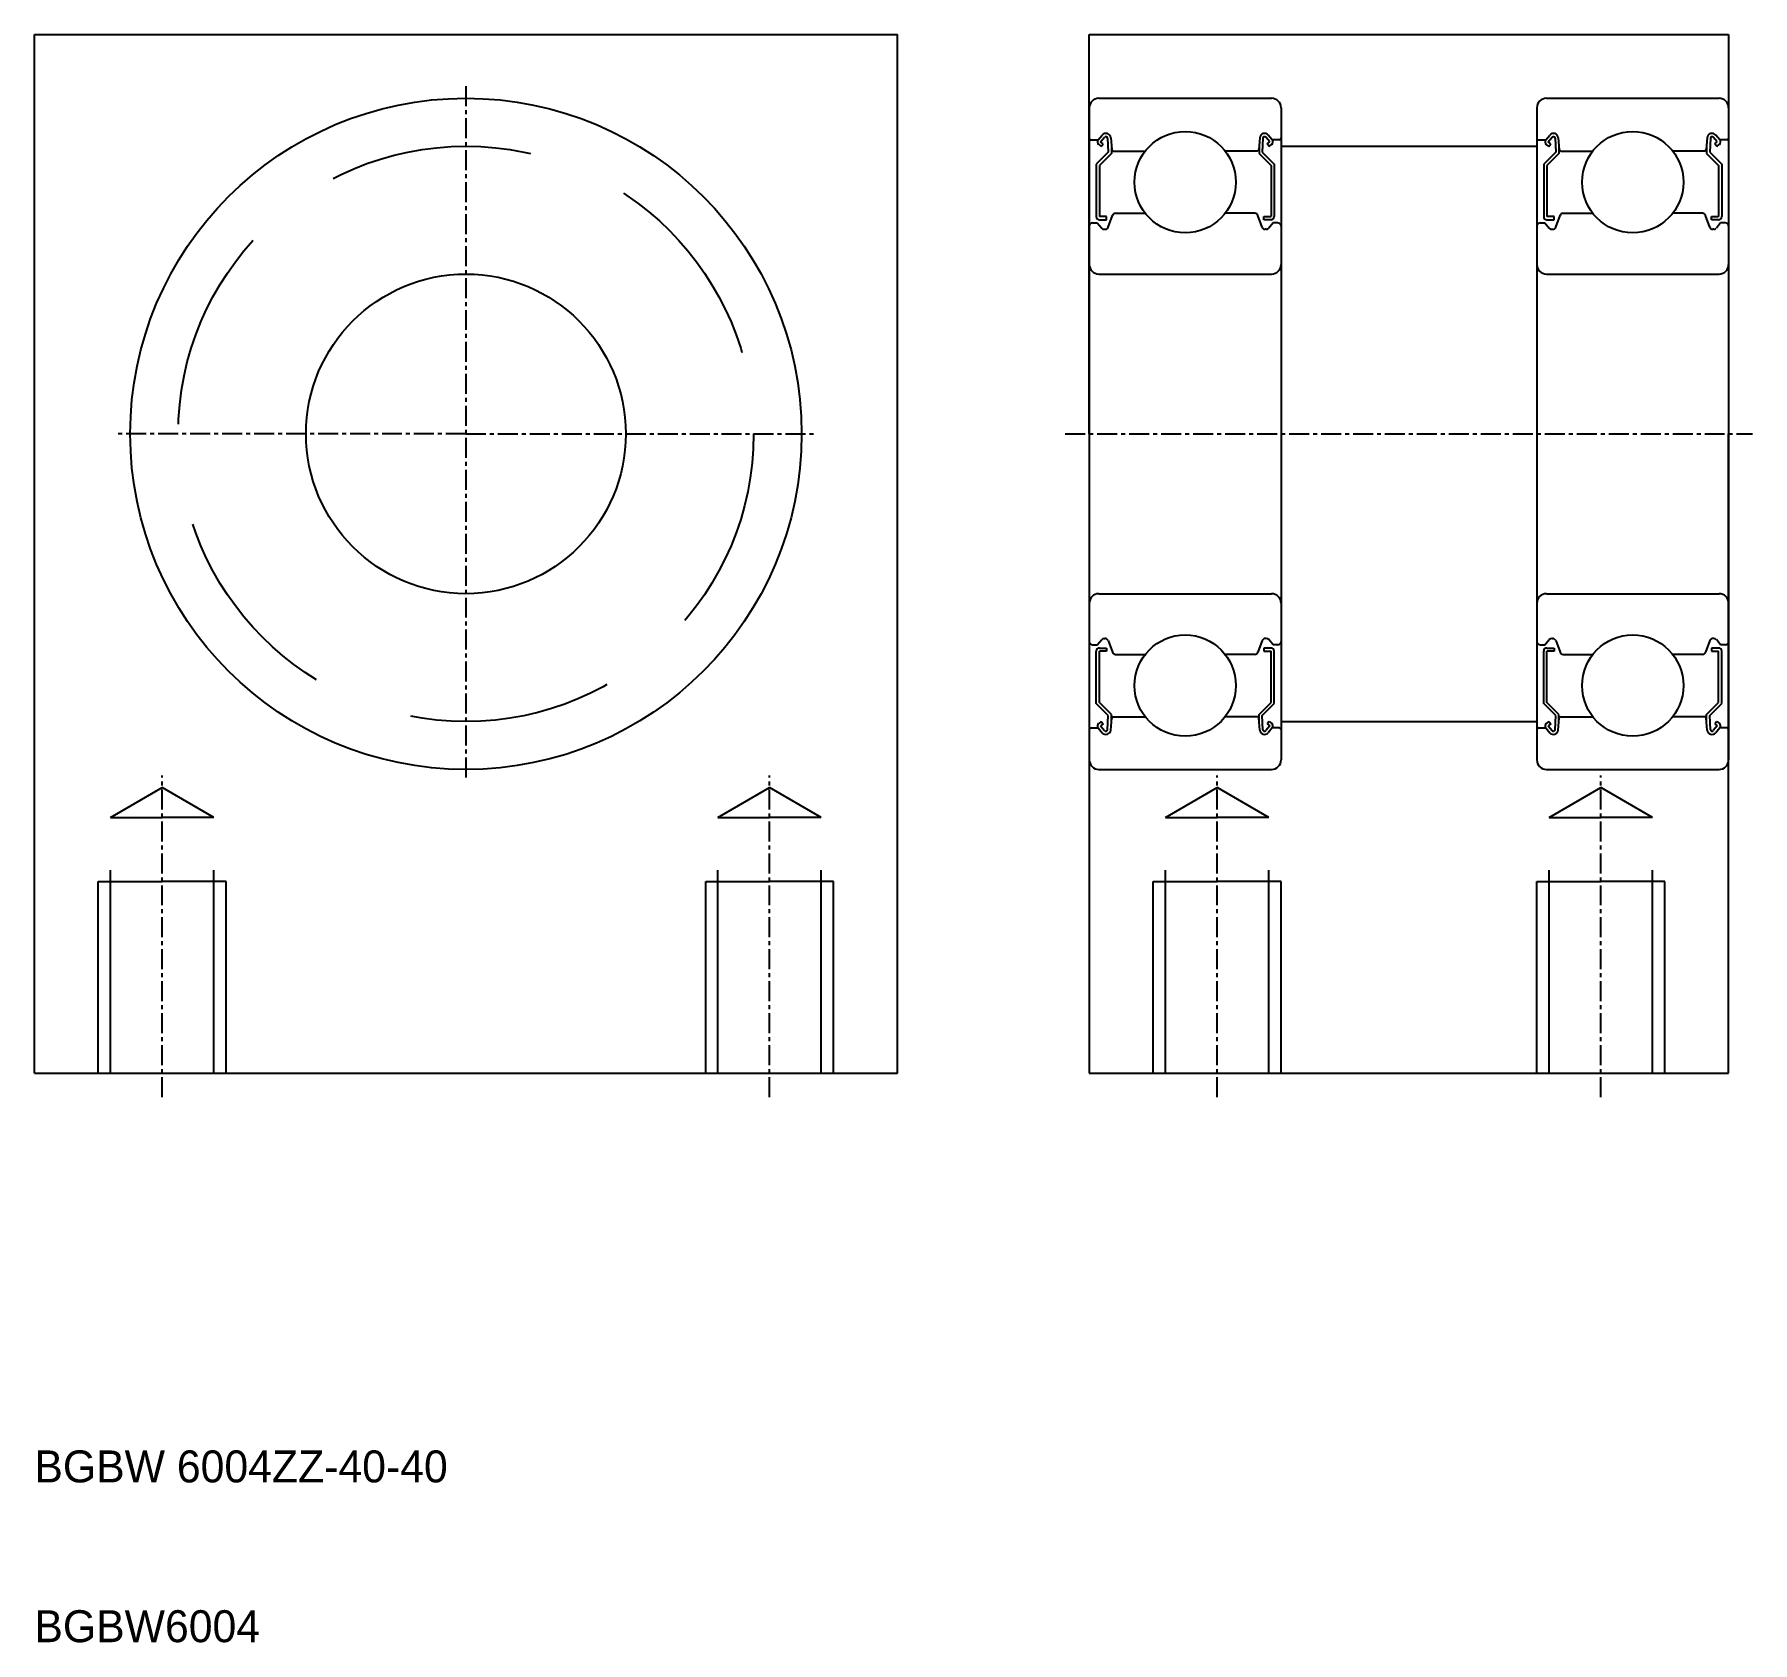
# Model space of a CAD drawing. Extents: x 83 to 191, y 61 to 161.
import ezdxf

# ---------------------------------------------------------------- set-up
doc = ezdxf.new("R2010")
doc.units = 0
doc.linetypes.add('CENTER', pattern=[2, 1.25, -0.25, 0.25, -0.25])
doc.linetypes.add('DASHED', pattern=[19.05, 12.7, -6.35])
doc.layers.get('0').update_dxf_attribs({"linetype": 'CONTINUOUS'})
doc.layers.add('CENTER', color=1, linetype='CENTER')

msp = doc.modelspace()

# ---------------------------------------------------------------- linework, layer by layer
for p, q in [((83.03, 96.39), (83.03, 161.39)), ((83.03, 161.39), (137.03, 161.39)), ((137.03, 96.39), (137.03, 161.39)), ((149.03, 161.39), (189.03, 161.39)), ((149.03, 136.39), (149.03, 161.39)), ((189.03, 161.39), (189.03, 136.39)), ((149.63, 157.39), (160.43, 157.39)), ((177.63, 157.39), (188.43, 157.39)), ((149.03, 156.79), (149.03, 115.99)), ((161.03, 156.79), (161.03, 115.99)), ((177.03, 156.79), (177.03, 115.99)), ((189.03, 156.79), (189.03, 115.99)), ((149.59, 154.79), (149.84, 155.09)), ((149.74, 154.66), (149.99, 154.96)), ((150.17, 154.9), (150.21, 154.02)), ((150.37, 154.92), (150.43, 154.18)), ((159.69, 154.92), (159.63, 154.18)), ((159.89, 154.9), (159.85, 154.02)), ((160.32, 154.66), (160.07, 154.96)), ((160.47, 154.79), (160.22, 155.09)), ((177.59, 154.79), (177.84, 155.09)), ((177.74, 154.66), (177.99, 154.96)), ((178.17, 154.9), (178.21, 154.02)), ((178.37, 154.92), (178.43, 154.18)), ((187.69, 154.92), (187.63, 154.18)), ((187.89, 154.9), (187.85, 154.02)), ((188.32, 154.66), (188.07, 154.96)), ((188.47, 154.79), (188.22, 155.09)), ((149.13, 154.79), (149.59, 154.79)), ((150.21, 154.02), (149.46, 153.27)), ((149.77, 154.38), (149.62, 154.51)), ((150.41, 153.94), (149.66, 153.19)), ((149.9, 154.53), (149.74, 154.66)), ((149.77, 154.38), (149.9, 154.53)), ((150.41, 154.41), (150.41, 153.94)), ((150.53, 154.09), (152.53, 154.09)), ((159.53, 154.09), (157.54, 154.09)), ((159.65, 154.41), (159.65, 153.94)), ((159.65, 153.94), (160.4, 153.19)), ((159.85, 154.02), (160.6, 153.27)), ((160.16, 154.53), (160.32, 154.66)), ((160.29, 154.38), (160.16, 154.53)), ((160.29, 154.38), (160.45, 154.51)), ((160.93, 154.79), (160.47, 154.79)), ((177.13, 154.79), (177.59, 154.79)), ((178.21, 154.02), (177.46, 153.27)), ((177.77, 154.38), (177.62, 154.51)), ((178.41, 153.94), (177.66, 153.19)), ((177.9, 154.53), (177.74, 154.66)), ((177.77, 154.38), (177.9, 154.53)), ((178.41, 154.41), (178.41, 153.94)), ((178.53, 154.09), (180.53, 154.09)), ((187.53, 154.09), (185.54, 154.09)), ((187.65, 154.41), (187.65, 153.94)), ((187.65, 153.94), (188.4, 153.19)), ((187.85, 154.02), (188.6, 153.27)), ((188.16, 154.53), (188.32, 154.66)), ((188.29, 154.38), (188.16, 154.53)), ((188.29, 154.38), (188.45, 154.51)), ((188.93, 154.79), (188.47, 154.79)), ((149.46, 153.27), (149.46, 149.99)), ((149.66, 153.19), (149.66, 149.99)), ((160.4, 153.19), (160.4, 149.99)), ((160.6, 153.27), (160.6, 149.99)), ((177.46, 153.27), (177.46, 149.99)), ((177.66, 153.19), (177.66, 149.99)), ((188.4, 153.19), (188.4, 149.99)), ((188.6, 153.27), (188.6, 149.99)), ((149.23, 149.59), (149.53, 149.59)), ((149.53, 149.59), (149.81, 149.26)), ((150.11, 149.99), (149.66, 149.99)), ((149.66, 149.79), (150.11, 149.79)), ((150.11, 149.79), (150.11, 149.99)), ((150.21, 149.32), (150.48, 150.06)), ((150.67, 150.19), (152.53, 150.19)), ((159.39, 150.19), (157.54, 150.19)), ((159.85, 149.32), (159.58, 150.06)), ((159.95, 149.79), (159.95, 149.99)), ((159.95, 149.99), (160.4, 149.99)), ((160.4, 149.79), (159.95, 149.79)), ((160.53, 149.59), (160.26, 149.26)), ((160.83, 149.59), (160.53, 149.59)), ((177.23, 149.59), (177.53, 149.59)), ((177.53, 149.59), (177.81, 149.26)), ((178.11, 149.99), (177.66, 149.99)), ((177.66, 149.79), (178.11, 149.79)), ((178.11, 149.79), (178.11, 149.99)), ((178.21, 149.32), (178.48, 150.06)), ((178.67, 150.19), (180.53, 150.19)), ((187.39, 150.19), (185.54, 150.19)), ((187.85, 149.32), (187.58, 150.06)), ((187.95, 149.99), (188.4, 149.99)), ((187.95, 149.79), (187.95, 149.99)), ((188.4, 149.79), (187.95, 149.79)), ((188.53, 149.59), (188.26, 149.26)), ((188.83, 149.59), (188.53, 149.59)), ((149.96, 149.19), (150.02, 149.19)), ((160.1, 149.19), (160.04, 149.19)), ((177.96, 149.19), (178.02, 149.19)), ((188.1, 149.19), (188.04, 149.19)), ((149.63, 146.39), (160.43, 146.39)), ((177.63, 146.39), (188.43, 146.39)), ((149.03, 136.39), (149.03, 96.39)), ((189.03, 96.39), (189.03, 136.39)), ((149.63, 126.39), (160.43, 126.39)), ((177.63, 126.39), (188.43, 126.39)), ((149.23, 123.19), (149.53, 123.19)), ((149.46, 119.51), (149.46, 122.79)), ((149.53, 123.19), (149.81, 123.52)), ((149.66, 122.99), (150.11, 122.99)), ((149.66, 119.59), (149.66, 122.79)), ((150.11, 122.79), (149.66, 122.79)), ((149.96, 123.59), (150.02, 123.59)), ((150.11, 122.99), (150.11, 122.79)), ((150.21, 123.46), (150.48, 122.72)), ((150.67, 122.59), (152.53, 122.59)), ((159.39, 122.59), (157.54, 122.59)), ((159.85, 123.46), (159.58, 122.72)), ((159.95, 122.99), (159.95, 122.79)), ((160.4, 122.99), (159.95, 122.99)), ((159.95, 122.79), (160.4, 122.79)), ((160.1, 123.59), (160.04, 123.59)), ((160.53, 123.19), (160.26, 123.52)), ((160.4, 119.59), (160.4, 122.79)), ((160.83, 123.19), (160.53, 123.19)), ((160.6, 119.51), (160.6, 122.79)), ((177.23, 123.19), (177.53, 123.19)), ((177.46, 119.51), (177.46, 122.79)), ((177.53, 123.19), (177.81, 123.52)), ((177.66, 122.99), (178.11, 122.99)), ((177.66, 119.59), (177.66, 122.79)), ((178.11, 122.79), (177.66, 122.79)), ((177.96, 123.59), (178.02, 123.59)), ((178.11, 122.99), (178.11, 122.79)), ((178.21, 123.46), (178.48, 122.72)), ((178.67, 122.59), (180.53, 122.59)), ((187.39, 122.59), (185.54, 122.59)), ((187.85, 123.46), (187.58, 122.72)), ((188.4, 122.99), (187.95, 122.99)), ((187.95, 122.99), (187.95, 122.79)), ((187.95, 122.79), (188.4, 122.79)), ((188.1, 123.59), (188.04, 123.59)), ((188.53, 123.19), (188.26, 123.52)), ((188.4, 119.59), (188.4, 122.79)), ((188.83, 123.19), (188.53, 123.19)), ((188.6, 119.51), (188.6, 122.79)), ((150.21, 118.76), (149.46, 119.51)), ((150.41, 118.84), (149.66, 119.59)), ((159.65, 118.84), (160.4, 119.59)), ((159.85, 118.76), (160.6, 119.51)), ((178.21, 118.76), (177.46, 119.51)), ((178.41, 118.84), (177.66, 119.59)), ((187.65, 118.84), (188.4, 119.59)), ((187.85, 118.76), (188.6, 119.51)), ((149.77, 118.4), (149.62, 118.27)), ((149.77, 118.4), (149.9, 118.25)), ((150.17, 117.88), (150.21, 118.76)), ((150.37, 117.86), (150.43, 118.6)), ((150.41, 118.37), (150.41, 118.84)), ((150.53, 118.69), (152.53, 118.69)), ((159.53, 118.69), (157.54, 118.69)), ((159.69, 117.86), (159.63, 118.6)), ((159.65, 118.37), (159.65, 118.84)), ((159.89, 117.88), (159.85, 118.76)), ((160.29, 118.4), (160.16, 118.25)), ((160.29, 118.4), (160.45, 118.27)), ((177.77, 118.4), (177.62, 118.27)), ((177.77, 118.4), (177.9, 118.25)), ((178.17, 117.88), (178.21, 118.76)), ((178.37, 117.86), (178.43, 118.6)), ((178.41, 118.37), (178.41, 118.84)), ((178.53, 118.69), (180.53, 118.69)), ((187.53, 118.69), (185.54, 118.69)), ((187.69, 117.86), (187.63, 118.6)), ((187.65, 118.37), (187.65, 118.84)), ((187.89, 117.88), (187.85, 118.76)), ((188.29, 118.4), (188.16, 118.25)), ((188.29, 118.4), (188.45, 118.27)), ((149.13, 117.99), (149.59, 117.99)), ((149.59, 117.99), (149.84, 117.69)), ((149.9, 118.25), (149.74, 118.12)), ((149.74, 118.12), (149.99, 117.82)), ((160.32, 118.12), (160.07, 117.82)), ((160.16, 118.25), (160.32, 118.12)), ((160.47, 117.99), (160.22, 117.69)), ((160.93, 117.99), (160.47, 117.99)), ((177.13, 117.99), (177.59, 117.99)), ((177.59, 117.99), (177.84, 117.69)), ((177.9, 118.25), (177.74, 118.12)), ((177.74, 118.12), (177.99, 117.82)), ((188.32, 118.12), (188.07, 117.82)), ((188.16, 118.25), (188.32, 118.12)), ((188.47, 117.99), (188.22, 117.69)), ((188.93, 117.99), (188.47, 117.99)), ((149.63, 115.39), (160.43, 115.39)), ((152.53, 115.39), (152.53, 115.39)), ((155.03, 115.39), (155.03, 115.39)), ((177.63, 115.39), (188.43, 115.39)), ((180.53, 115.39), (180.53, 115.39)), ((183.03, 115.39), (183.03, 115.39)), ((83.03, 96.39), (137.03, 96.39)), ((149.03, 96.39), (189.03, 96.39))]:
    msp.add_line(p, q)
at = {"color": 7, "linetype": 'CONTINUOUS'}
for p, q in [((161.03, 154.39), (177.03, 154.39)), ((161.03, 118.39), (177.03, 118.39))]:
    msp.add_line(p, q, dxfattribs=at)
at = {"color": 3, "linetype": 'DASHED'}
for p, q in [((87.8, 112.39), (91.03, 114.26)), ((94.26, 112.39), (91.03, 114.26)), ((125.8, 112.39), (129.03, 114.26)), ((132.26, 112.39), (129.03, 114.26)), ((153.8, 112.39), (157.03, 114.26)), ((160.26, 112.39), (157.03, 114.26)), ((177.8, 112.39), (181.03, 114.26)), ((184.26, 112.39), (181.03, 114.26)), ((87.8, 96.39), (87.8, 112.39)), ((87.8, 112.39), (91.03, 112.39)), ((94.26, 112.39), (91.03, 112.39)), ((94.26, 96.39), (94.26, 112.39)), ((125.8, 96.39), (125.8, 112.39)), ((125.8, 112.39), (129.03, 112.39)), ((132.26, 112.39), (129.03, 112.39)), ((132.26, 96.39), (132.26, 112.39)), ((153.8, 96.39), (153.8, 112.39)), ((153.8, 112.39), (157.03, 112.39)), ((160.26, 112.39), (157.03, 112.39)), ((160.26, 96.39), (160.26, 112.39)), ((177.8, 96.39), (177.8, 112.39)), ((177.8, 112.39), (181.03, 112.39)), ((184.26, 112.39), (181.03, 112.39)), ((184.26, 96.39), (184.26, 112.39)), ((87.03, 96.39), (87.03, 108.39)), ((87.03, 108.39), (91.03, 108.39)), ((95.03, 108.39), (91.03, 108.39)), ((95.03, 96.39), (95.03, 108.39)), ((125.03, 96.39), (125.03, 108.39)), ((125.03, 108.39), (129.03, 108.39)), ((133.03, 108.39), (129.03, 108.39)), ((133.03, 96.39), (133.03, 108.39)), ((153.03, 96.39), (153.03, 108.39)), ((153.03, 108.39), (157.03, 108.39)), ((161.03, 108.39), (157.03, 108.39)), ((161.03, 96.39), (161.03, 108.39)), ((177.03, 96.39), (177.03, 108.39)), ((177.03, 108.39), (181.03, 108.39)), ((185.03, 108.39), (181.03, 108.39)), ((185.03, 96.39), (185.03, 108.39))]:
    msp.add_line(p, q, dxfattribs=at)
for centre, radius in [((110.03, 136.39), 21), ((155.03, 152.14), 3.17), ((183.03, 152.14), 3.17), ((110.03, 136.39), 10), ((155.03, 120.64), 3.17), ((183.03, 120.64), 3.17)]:
    msp.add_circle(centre, radius)
msp.add_circle((110.03, 136.39), 18, dxfattribs=at)
for centre, radius, start, end in [((149.63, 156.79), 0.6, 90, 180), ((160.43, 156.79), 0.6, 0, 90), ((177.63, 156.79), 0.6, 90, 180), ((188.43, 156.79), 0.6, 0, 90), ((149.13, 154.89), 0.1, 180, 270), ((150.07, 154.89), 0.3, 4.9967, 140.002), ((150.07, 154.89), 0.1, 2.8198, 140.0002), ((159.99, 154.89), 0.3, 39.998, 175.0033), ((159.99, 154.89), 0.1, 39.9998, 177.1802), ((160.93, 154.89), 0.1, 270, 0), ((177.13, 154.89), 0.1, 180, 270), ((178.07, 154.89), 0.3, 4.9967, 140.002), ((178.07, 154.89), 0.1, 2.8198, 140.0002), ((187.99, 154.89), 0.3, 39.998, 175.0033), ((187.99, 154.89), 0.1, 39.9998, 177.1802), ((188.93, 154.89), 0.1, 270, 0), ((149.74, 154.66), 0.2, 140.002, 230.0826), ((150.53, 154.19), 0.1, 184.9967, 270), ((159.53, 154.19), 0.1, 270, 355.0033), ((160.32, 154.66), 0.2, 309.9174, 39.998), ((177.74, 154.66), 0.2, 140.002, 230.0826), ((178.53, 154.19), 0.1, 184.9967, 270), ((187.53, 154.19), 0.1, 270, 355.0033), ((188.32, 154.66), 0.2, 309.9174, 39.998), ((149.23, 149.39), 0.2, 90, 180), ((149.66, 149.99), 0.2, 180, 270), ((150.67, 149.99), 0.2, 90, 159.9914), ((159.39, 149.99), 0.2, 20.0086, 90), ((160.4, 149.99), 0.2, 270, 0), ((160.83, 149.39), 0.2, 0, 90), ((177.23, 149.39), 0.2, 90, 180), ((177.66, 149.99), 0.2, 180, 270), ((178.67, 149.99), 0.2, 90, 159.9914), ((187.39, 149.99), 0.2, 20.0086, 90), ((188.4, 149.99), 0.2, 270, 0), ((188.83, 149.39), 0.2, 0, 90), ((149.96, 149.39), 0.2, 219.9945, 270), ((150.02, 149.39), 0.2, 270, 339.9914), ((160.04, 149.39), 0.2, 200.0086, 270), ((160.1, 149.39), 0.2, 270, 320.0055), ((177.96, 149.39), 0.2, 219.9945, 270), ((178.02, 149.39), 0.2, 270, 339.9914), ((188.04, 149.39), 0.2, 200.0086, 270), ((188.1, 149.39), 0.2, 270, 320.0055), ((149.63, 146.99), 0.6, 180, 270), ((160.43, 146.99), 0.6, 270, 0), ((177.63, 146.99), 0.6, 180, 270), ((188.43, 146.99), 0.6, 270, 0), ((149.63, 125.79), 0.6, 90, 180), ((160.43, 125.79), 0.6, 0, 90), ((177.63, 125.79), 0.6, 90, 180), ((188.43, 125.79), 0.6, 0, 90), ((149.23, 123.39), 0.2, 180, 270), ((149.66, 122.79), 0.2, 90, 180), ((149.96, 123.39), 0.2, 90, 140.0055), ((150.02, 123.39), 0.2, 20.0086, 90), ((150.67, 122.79), 0.2, 200.0086, 270), ((159.39, 122.79), 0.2, 270, 339.9914), ((160.04, 123.39), 0.2, 90, 159.9914), ((160.1, 123.39), 0.2, 39.9945, 90), ((160.4, 122.79), 0.2, 0, 90), ((160.83, 123.39), 0.2, 270, 0), ((177.23, 123.39), 0.2, 180, 270), ((177.66, 122.79), 0.2, 90, 180), ((177.96, 123.39), 0.2, 90, 140.0055), ((178.02, 123.39), 0.2, 20.0086, 90), ((178.67, 122.79), 0.2, 200.0086, 270), ((187.39, 122.79), 0.2, 270, 339.9914), ((188.04, 123.39), 0.2, 90, 159.9914), ((188.1, 123.39), 0.2, 39.9945, 90), ((188.4, 122.79), 0.2, 0, 90), ((188.83, 123.39), 0.2, 270, 0), ((149.74, 118.12), 0.2, 129.9174, 219.998), ((150.53, 118.59), 0.1, 90, 175.0033), ((159.53, 118.59), 0.1, 4.9967, 90), ((160.32, 118.12), 0.2, 320.002, 50.0826), ((177.74, 118.12), 0.2, 129.9174, 219.998), ((178.53, 118.59), 0.1, 90, 175.0033), ((187.53, 118.59), 0.1, 4.9967, 90), ((188.32, 118.12), 0.2, 320.002, 50.0826), ((149.13, 117.89), 0.1, 90, 180), ((150.07, 117.88), 0.3, 219.998, 355.0033), ((150.07, 117.88), 0.1, 219.9998, 357.1802), ((159.99, 117.88), 0.3, 184.9967, 320.002), ((159.99, 117.88), 0.1, 182.8198, 320.0002), ((160.93, 117.89), 0.1, 0, 90), ((177.13, 117.89), 0.1, 90, 180), ((178.07, 117.88), 0.3, 219.998, 355.0033), ((178.07, 117.88), 0.1, 219.9998, 357.1802), ((187.99, 117.88), 0.3, 184.9967, 320.002), ((187.99, 117.88), 0.1, 182.8198, 320.0002), ((188.93, 117.89), 0.1, 0, 90), ((149.63, 115.99), 0.6, 180, 270), ((160.43, 115.99), 0.6, 270, 0), ((177.63, 115.99), 0.6, 180, 270), ((188.43, 115.99), 0.6, 270, 0)]:
    msp.add_arc(centre, radius, start, end)
at = {"layer": 'CENTER', "color": 1, "linetype": 'CENTER'}
for p, q in [((110.03, 158.14), (110.03, 114.64)), ((110.03, 136.39), (88.28, 136.39)), ((110.03, 136.39), (131.78, 136.39)), ((147.53, 136.39), (190.53, 136.39)), ((91.03, 94.89), (91.03, 115.01)), ((129.03, 94.89), (129.03, 115.01)), ((157.03, 94.89), (157.03, 115.01)), ((181.03, 94.89), (181.03, 115.01))]:
    msp.add_line(p, q, dxfattribs=at)

# ---------------------------------------------------------------- texts
for s, p in [('BGBW 6004ZZ-40-40', (83.03, 70.78)), ('BGBW6004', (83.03, 60.78))]:
    msp.add_text(s, height=2).set_placement(p)

doc.saveas('drawing.dxf')
